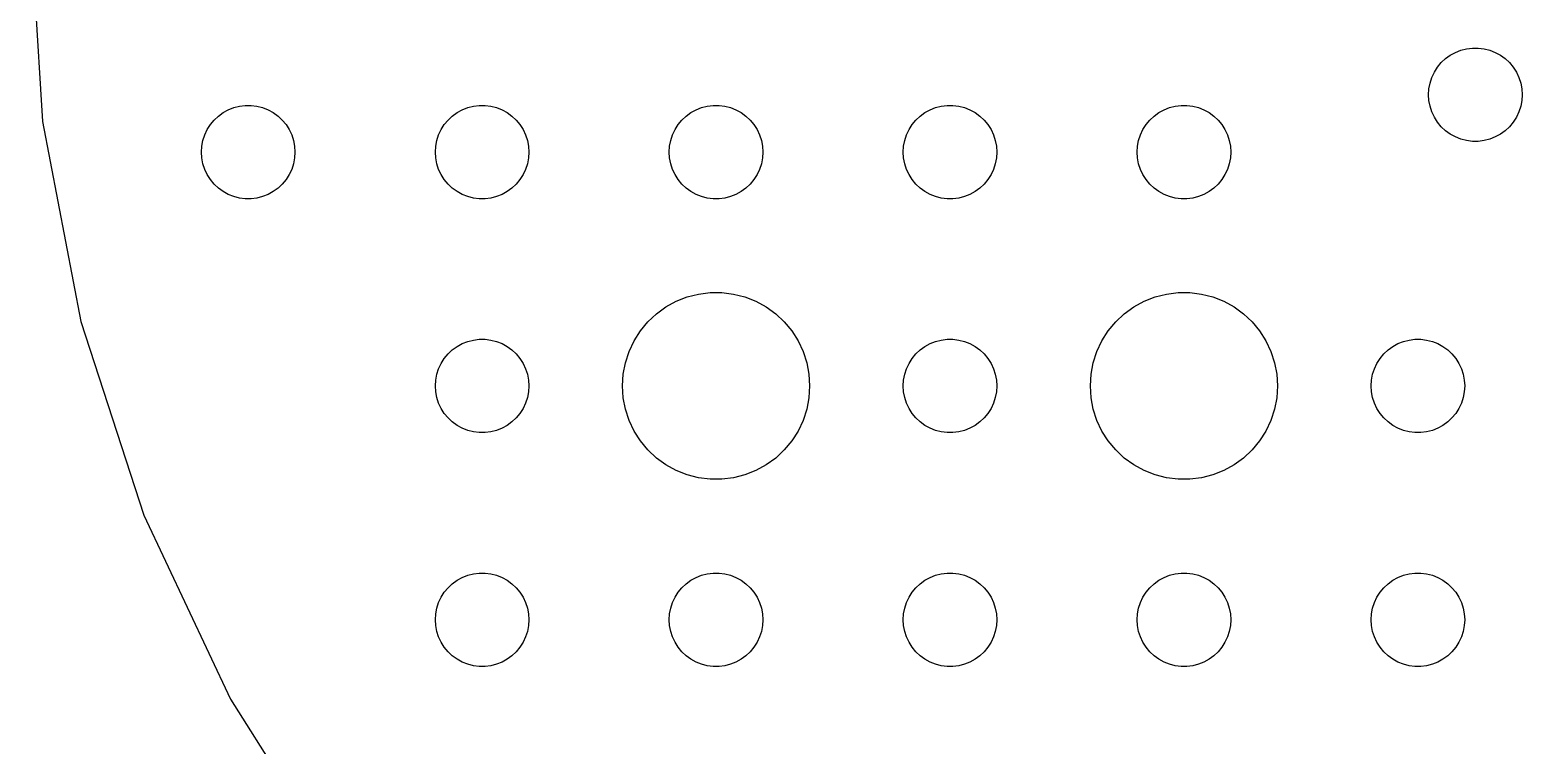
# Model space of a CAD drawing. Header units: metres. Extents: x -52 to 52, y -52 to 52.
# Drawn here: x -52 to -4.16, y -26.52 to -3.58 of the extents above; entities that cross this region are included whole.
import ezdxf

# ---------------------------------------------------------------- set-up
doc = ezdxf.new("R2010")
doc.units = ezdxf.units.M

msp = doc.modelspace()

# ---------------------------------------------------------------- linework, layer by layer
for p, q in [((-52, 0), (-51.59, -6.51732)), ((-6.46074, -4.3905), (-6.29565, -4.29976)), ((-6.29565, -4.29976), (-6.12051, -4.23041)), ((-6.12051, -4.23041), (-5.93806, -4.18356)), ((-5.93806, -4.18356), (-5.75117, -4.15996)), ((-5.75117, -4.15996), (-5.56281, -4.15996)), ((-5.56281, -4.15996), (-5.37592, -4.18356)), ((-5.37592, -4.18356), (-5.19347, -4.23041)), ((-5.19347, -4.23041), (-5.01833, -4.29976)), ((-5.01833, -4.29976), (-4.85326, -4.3905)), ((-6.97145, -4.93436), (-6.87051, -4.77531)), ((-6.87051, -4.77531), (-6.75044, -4.63017)), ((-6.75044, -4.63017), (-6.61313, -4.50122)), ((-6.61313, -4.50122), (-6.46074, -4.3905)), ((-4.85326, -4.3905), (-4.70085, -4.50122)), ((-4.70085, -4.50122), (-4.56354, -4.63017)), ((-4.56354, -4.63017), (-4.44347, -4.77531)), ((-4.44347, -4.77531), (-4.34253, -4.93436)), ((-7.10986, -5.28395), (-7.05165, -5.10481)), ((-7.05165, -5.10481), (-6.97145, -4.93436)), ((-4.34253, -4.93436), (-4.26233, -5.10481)), ((-4.26233, -5.10481), (-4.20412, -5.28395)), ((-7.157, -5.657), (-7.14516, -5.46899)), ((-7.14516, -5.84499), (-7.157, -5.657)), ((-7.14516, -5.46899), (-7.10986, -5.28395)), ((-4.20412, -5.28395), (-4.16882, -5.46899)), ((-4.16882, -5.46899), (-4.157, -5.657)), ((-4.157, -5.657), (-4.16882, -5.84499)), ((-45.8037, -6.23351), (-45.6387, -6.14275)), ((-45.6387, -6.14275), (-45.4635, -6.07341)), ((-45.4635, -6.07341), (-45.2811, -6.02657)), ((-45.2811, -6.02657), (-45.0942, -6.00294)), ((-45.0942, -6.00294), (-44.9058, -6.00294)), ((-44.9058, -6.00294), (-44.7189, -6.02657)), ((-44.7189, -6.02657), (-44.5365, -6.07341)), ((-44.5365, -6.07341), (-44.3613, -6.14275)), ((-44.3613, -6.14275), (-44.1963, -6.23351)), ((-38.3037, -6.23351), (-38.1387, -6.14275)), ((-38.1387, -6.14275), (-37.9635, -6.07341)), ((-37.9635, -6.07341), (-37.7811, -6.02657)), ((-37.7811, -6.02657), (-37.5942, -6.00294)), ((-37.5942, -6.00294), (-37.4058, -6.00294)), ((-37.4058, -6.00294), (-37.2189, -6.02657)), ((-37.2189, -6.02657), (-37.0365, -6.07341)), ((-37.0365, -6.07341), (-36.8613, -6.14275)), ((-36.8613, -6.14275), (-36.6963, -6.23351)), ((-30.8037, -6.23351), (-30.6387, -6.14275)), ((-30.6387, -6.14275), (-30.4635, -6.07341)), ((-30.4635, -6.07341), (-30.2811, -6.02657)), ((-30.2811, -6.02657), (-30.0942, -6.00294)), ((-30.0942, -6.00294), (-29.9058, -6.00294)), ((-29.9058, -6.00294), (-29.7189, -6.02657)), ((-29.7189, -6.02657), (-29.5365, -6.07341)), ((-29.5365, -6.07341), (-29.3613, -6.14275)), ((-29.3613, -6.14275), (-29.1963, -6.23351)), ((-23.3037, -6.23351), (-23.1387, -6.14275)), ((-23.1387, -6.14275), (-22.9635, -6.07341)), ((-22.9635, -6.07341), (-22.7811, -6.02657)), ((-22.7811, -6.02657), (-22.5942, -6.00294)), ((-22.5942, -6.00294), (-22.4058, -6.00294)), ((-22.4058, -6.00294), (-22.2189, -6.02657)), ((-22.2189, -6.02657), (-22.0365, -6.07341)), ((-22.0365, -6.07341), (-21.8613, -6.14275)), ((-21.8613, -6.14275), (-21.6963, -6.23351)), ((-15.8037, -6.23351), (-15.6387, -6.14275)), ((-15.6387, -6.14275), (-15.4635, -6.07341)), ((-15.4635, -6.07341), (-15.2811, -6.02657)), ((-15.2811, -6.02657), (-15.0942, -6.00294)), ((-15.0942, -6.00294), (-14.9058, -6.00294)), ((-14.9058, -6.00294), (-14.7189, -6.02657)), ((-14.7189, -6.02657), (-14.5365, -6.07341)), ((-14.5365, -6.07341), (-14.3613, -6.14275)), ((-14.3613, -6.14275), (-14.1963, -6.23351)), ((-7.10986, -6.03003), (-7.14516, -5.84499)), ((-7.05165, -6.20918), (-7.10986, -6.03003)), ((-6.97145, -6.37962), (-7.05165, -6.20918)), ((-4.26233, -6.20918), (-4.34253, -6.37962)), ((-4.20412, -6.03003), (-4.26233, -6.20918)), ((-4.16882, -5.84499), (-4.20412, -6.03003)), ((-51.59, -6.51732), (-50.3663, -12.9319)), ((-46.3145, -6.77736), (-46.2135, -6.61832)), ((-46.2135, -6.61832), (-46.0934, -6.47318)), ((-46.0934, -6.47318), (-45.9561, -6.34422)), ((-45.9561, -6.34422), (-45.8037, -6.23351)), ((-44.1963, -6.23351), (-44.0439, -6.34422)), ((-44.0439, -6.34422), (-43.9065, -6.47318)), ((-43.9065, -6.47318), (-43.7865, -6.61832)), ((-43.7865, -6.61832), (-43.6855, -6.77736)), ((-38.8145, -6.77736), (-38.7135, -6.61832)), ((-38.7135, -6.61832), (-38.5934, -6.47318)), ((-38.5934, -6.47318), (-38.4561, -6.34422)), ((-38.4561, -6.34422), (-38.3037, -6.23351)), ((-36.6963, -6.23351), (-36.5439, -6.34422)), ((-36.5439, -6.34422), (-36.4065, -6.47318)), ((-36.4065, -6.47318), (-36.2865, -6.61832)), ((-36.2865, -6.61832), (-36.1855, -6.77736)), ((-31.3145, -6.77736), (-31.2135, -6.61832)), ((-31.2135, -6.61832), (-31.0934, -6.47318)), ((-31.0934, -6.47318), (-30.9561, -6.34422)), ((-30.9561, -6.34422), (-30.8037, -6.23351)), ((-29.1963, -6.23351), (-29.0439, -6.34422)), ((-29.0439, -6.34422), (-28.9065, -6.47318)), ((-28.9065, -6.47318), (-28.7865, -6.61832)), ((-28.7865, -6.61832), (-28.6855, -6.77736)), ((-23.8145, -6.77736), (-23.7135, -6.61832)), ((-23.7135, -6.61832), (-23.5934, -6.47318)), ((-23.5934, -6.47318), (-23.4561, -6.34422)), ((-23.4561, -6.34422), (-23.3037, -6.23351)), ((-21.6963, -6.23351), (-21.5439, -6.34422)), ((-21.5439, -6.34422), (-21.4065, -6.47318)), ((-21.4065, -6.47318), (-21.2865, -6.61832)), ((-21.2865, -6.61832), (-21.1855, -6.77736)), ((-16.3145, -6.77736), (-16.2135, -6.61832)), ((-16.2135, -6.61832), (-16.0934, -6.47318)), ((-16.0934, -6.47318), (-15.9561, -6.34422)), ((-15.9561, -6.34422), (-15.8037, -6.23351)), ((-14.1963, -6.23351), (-14.0439, -6.34422)), ((-14.0439, -6.34422), (-13.9065, -6.47318)), ((-13.9065, -6.47318), (-13.7865, -6.61832)), ((-13.7865, -6.61832), (-13.6855, -6.77736)), ((-6.87051, -6.53867), (-6.97145, -6.37962)), ((-6.75044, -6.68381), (-6.87051, -6.53867)), ((-6.61313, -6.81276), (-6.75044, -6.68381)), ((-4.56354, -6.68381), (-4.70085, -6.81276)), ((-4.44347, -6.53867), (-4.56354, -6.68381)), ((-4.34253, -6.37962), (-4.44347, -6.53867)), ((-46.4882, -7.312), (-46.4529, -7.12695)), ((-46.4529, -7.12695), (-46.3947, -6.9478)), ((-46.3947, -6.9478), (-46.3145, -6.77736)), ((-43.6855, -6.77736), (-43.6053, -6.9478)), ((-43.6053, -6.9478), (-43.5471, -7.12695)), ((-43.5471, -7.12695), (-43.5118, -7.312)), ((-38.9882, -7.312), (-38.9529, -7.12695)), ((-38.9529, -7.12695), (-38.8947, -6.9478)), ((-38.8947, -6.9478), (-38.8145, -6.77736)), ((-36.1855, -6.77736), (-36.1053, -6.9478)), ((-36.1053, -6.9478), (-36.0471, -7.12695)), ((-36.0471, -7.12695), (-36.0118, -7.312)), ((-31.4882, -7.312), (-31.4529, -7.12695)), ((-31.4529, -7.12695), (-31.3947, -6.9478)), ((-31.3947, -6.9478), (-31.3145, -6.77736)), ((-28.6855, -6.77736), (-28.6053, -6.9478)), ((-28.6053, -6.9478), (-28.5471, -7.12695)), ((-28.5471, -7.12695), (-28.5118, -7.312)), ((-23.9882, -7.312), (-23.9529, -7.12695)), ((-23.9529, -7.12695), (-23.8947, -6.9478)), ((-23.8947, -6.9478), (-23.8145, -6.77736)), ((-21.1855, -6.77736), (-21.1053, -6.9478)), ((-21.1053, -6.9478), (-21.0471, -7.12695)), ((-21.0471, -7.12695), (-21.0118, -7.312)), ((-16.4882, -7.312), (-16.4529, -7.12695)), ((-16.4529, -7.12695), (-16.3947, -6.9478)), ((-16.3947, -6.9478), (-16.3145, -6.77736)), ((-13.6855, -6.77736), (-13.6053, -6.9478)), ((-13.6053, -6.9478), (-13.5471, -7.12695)), ((-13.5471, -7.12695), (-13.5118, -7.312)), ((-6.46074, -6.92348), (-6.61313, -6.81276)), ((-6.29565, -7.01424), (-6.46074, -6.92348)), ((-6.12051, -7.08357), (-6.29565, -7.01424)), ((-5.93806, -7.13042), (-6.12051, -7.08357)), ((-5.75117, -7.15404), (-5.93806, -7.13042)), ((-5.56281, -7.15404), (-5.75117, -7.15404)), ((-5.37592, -7.13042), (-5.56281, -7.15404)), ((-5.19347, -7.08357), (-5.37592, -7.13042)), ((-5.01833, -7.01424), (-5.19347, -7.08357)), ((-4.85326, -6.92348), (-5.01833, -7.01424)), ((-4.70085, -6.81276), (-4.85326, -6.92348)), ((-46.5, -7.5), (-46.4882, -7.312)), ((-46.4882, -7.68799), (-46.5, -7.5)), ((-43.5118, -7.312), (-43.5, -7.5)), ((-43.5, -7.5), (-43.5118, -7.68799)), ((-39, -7.5), (-38.9882, -7.312)), ((-38.9882, -7.68799), (-39, -7.5)), ((-36.0118, -7.312), (-36, -7.5)), ((-36, -7.5), (-36.0118, -7.68799)), ((-31.5, -7.5), (-31.4882, -7.312)), ((-31.4882, -7.68799), (-31.5, -7.5)), ((-28.5118, -7.312), (-28.5, -7.5)), ((-28.5, -7.5), (-28.5118, -7.68799)), ((-24, -7.5), (-23.9882, -7.312)), ((-23.9882, -7.68799), (-24, -7.5)), ((-21.0118, -7.312), (-21, -7.5)), ((-21, -7.5), (-21.0118, -7.68799)), ((-16.5, -7.5), (-16.4882, -7.312)), ((-16.4882, -7.68799), (-16.5, -7.5)), ((-13.5118, -7.312), (-13.5, -7.5)), ((-13.5, -7.5), (-13.5118, -7.68799)), ((-46.4529, -7.87303), (-46.4882, -7.68799)), ((-46.3947, -8.05219), (-46.4529, -7.87303)), ((-46.3145, -8.22263), (-46.3947, -8.05219)), ((-43.6053, -8.05219), (-43.6855, -8.22263)), ((-43.5471, -7.87303), (-43.6053, -8.05219)), ((-43.5118, -7.68799), (-43.5471, -7.87303)), ((-38.9529, -7.87303), (-38.9882, -7.68799)), ((-38.8947, -8.05219), (-38.9529, -7.87303)), ((-38.8145, -8.22263), (-38.8947, -8.05219)), ((-36.1053, -8.05219), (-36.1855, -8.22263)), ((-36.0471, -7.87303), (-36.1053, -8.05219)), ((-36.0118, -7.68799), (-36.0471, -7.87303)), ((-31.4529, -7.87303), (-31.4882, -7.68799)), ((-31.3947, -8.05219), (-31.4529, -7.87303)), ((-31.3145, -8.22263), (-31.3947, -8.05219)), ((-28.6053, -8.05219), (-28.6855, -8.22263)), ((-28.5471, -7.87303), (-28.6053, -8.05219)), ((-28.5118, -7.68799), (-28.5471, -7.87303)), ((-23.9529, -7.87303), (-23.9882, -7.68799)), ((-23.8947, -8.05219), (-23.9529, -7.87303)), ((-23.8145, -8.22263), (-23.8947, -8.05219)), ((-21.1053, -8.05219), (-21.1855, -8.22263)), ((-21.0471, -7.87303), (-21.1053, -8.05219)), ((-21.0118, -7.68799), (-21.0471, -7.87303)), ((-16.4529, -7.87303), (-16.4882, -7.68799)), ((-16.3947, -8.05219), (-16.4529, -7.87303)), ((-16.3145, -8.22263), (-16.3947, -8.05219)), ((-13.6053, -8.05219), (-13.6855, -8.22263)), ((-13.5471, -7.87303), (-13.6053, -8.05219)), ((-13.5118, -7.68799), (-13.5471, -7.87303)), ((-46.2135, -8.38167), (-46.3145, -8.22263)), ((-46.0934, -8.52681), (-46.2135, -8.38167)), ((-45.9561, -8.65576), (-46.0934, -8.52681)), ((-43.9065, -8.52681), (-44.0439, -8.65576)), ((-43.7865, -8.38167), (-43.9065, -8.52681)), ((-43.6855, -8.22263), (-43.7865, -8.38167)), ((-38.7135, -8.38167), (-38.8145, -8.22263)), ((-38.5934, -8.52681), (-38.7135, -8.38167)), ((-38.4561, -8.65576), (-38.5934, -8.52681)), ((-36.4065, -8.52681), (-36.5439, -8.65576)), ((-36.2865, -8.38167), (-36.4065, -8.52681)), ((-36.1855, -8.22263), (-36.2865, -8.38167)), ((-31.2135, -8.38167), (-31.3145, -8.22263)), ((-31.0934, -8.52681), (-31.2135, -8.38167)), ((-30.9561, -8.65576), (-31.0934, -8.52681)), ((-28.9065, -8.52681), (-29.0439, -8.65576)), ((-28.7865, -8.38167), (-28.9065, -8.52681)), ((-28.6855, -8.22263), (-28.7865, -8.38167)), ((-23.7135, -8.38167), (-23.8145, -8.22263)), ((-23.5934, -8.52681), (-23.7135, -8.38167)), ((-23.4561, -8.65576), (-23.5934, -8.52681)), ((-21.4065, -8.52681), (-21.5439, -8.65576)), ((-21.2865, -8.38167), (-21.4065, -8.52681)), ((-21.1855, -8.22263), (-21.2865, -8.38167)), ((-16.2135, -8.38167), (-16.3145, -8.22263)), ((-16.0934, -8.52681), (-16.2135, -8.38167)), ((-15.9561, -8.65576), (-16.0934, -8.52681)), ((-13.9065, -8.52681), (-14.0439, -8.65576)), ((-13.7865, -8.38167), (-13.9065, -8.52681)), ((-13.6855, -8.22263), (-13.7865, -8.38167)), ((-45.8037, -8.76648), (-45.9561, -8.65576)), ((-45.6387, -8.85724), (-45.8037, -8.76648)), ((-45.4635, -8.92657), (-45.6387, -8.85724)), ((-45.2811, -8.97342), (-45.4635, -8.92657)), ((-45.0942, -8.99704), (-45.2811, -8.97342)), ((-44.9058, -8.99704), (-45.0942, -8.99704)), ((-44.7189, -8.97342), (-44.9058, -8.99704)), ((-44.5365, -8.92657), (-44.7189, -8.97342)), ((-44.3613, -8.85724), (-44.5365, -8.92657)), ((-44.1963, -8.76648), (-44.3613, -8.85724)), ((-44.0439, -8.65576), (-44.1963, -8.76648)), ((-38.3037, -8.76648), (-38.4561, -8.65576)), ((-38.1387, -8.85724), (-38.3037, -8.76648)), ((-37.9635, -8.92657), (-38.1387, -8.85724)), ((-37.7811, -8.97342), (-37.9635, -8.92657)), ((-37.5942, -8.99704), (-37.7811, -8.97342)), ((-37.4058, -8.99704), (-37.5942, -8.99704)), ((-37.2189, -8.97342), (-37.4058, -8.99704)), ((-37.0365, -8.92657), (-37.2189, -8.97342)), ((-36.8613, -8.85724), (-37.0365, -8.92657)), ((-36.6963, -8.76648), (-36.8613, -8.85724)), ((-36.5439, -8.65576), (-36.6963, -8.76648)), ((-30.8037, -8.76648), (-30.9561, -8.65576)), ((-30.6387, -8.85724), (-30.8037, -8.76648)), ((-30.4635, -8.92657), (-30.6387, -8.85724)), ((-30.2811, -8.97342), (-30.4635, -8.92657)), ((-30.0942, -8.99704), (-30.2811, -8.97342)), ((-29.9058, -8.99704), (-30.0942, -8.99704)), ((-29.7189, -8.97342), (-29.9058, -8.99704)), ((-29.5365, -8.92657), (-29.7189, -8.97342)), ((-29.3613, -8.85724), (-29.5365, -8.92657)), ((-29.1963, -8.76648), (-29.3613, -8.85724)), ((-29.0439, -8.65576), (-29.1963, -8.76648)), ((-23.3037, -8.76648), (-23.4561, -8.65576)), ((-23.1387, -8.85724), (-23.3037, -8.76648)), ((-22.9635, -8.92657), (-23.1387, -8.85724)), ((-22.7811, -8.97342), (-22.9635, -8.92657)), ((-22.5942, -8.99704), (-22.7811, -8.97342)), ((-22.4058, -8.99704), (-22.5942, -8.99704)), ((-22.2189, -8.97342), (-22.4058, -8.99704)), ((-22.0365, -8.92657), (-22.2189, -8.97342)), ((-21.8613, -8.85724), (-22.0365, -8.92657)), ((-21.6963, -8.76648), (-21.8613, -8.85724)), ((-21.5439, -8.65576), (-21.6963, -8.76648)), ((-15.8037, -8.76648), (-15.9561, -8.65576)), ((-15.6387, -8.85724), (-15.8037, -8.76648)), ((-15.4635, -8.92657), (-15.6387, -8.85724)), ((-15.2811, -8.97342), (-15.4635, -8.92657)), ((-15.0942, -8.99704), (-15.2811, -8.97342)), ((-14.9058, -8.99704), (-15.0942, -8.99704)), ((-14.7189, -8.97342), (-14.9058, -8.99704)), ((-14.5365, -8.92657), (-14.7189, -8.97342)), ((-14.3613, -8.85724), (-14.5365, -8.92657)), ((-14.1963, -8.76648), (-14.3613, -8.85724)), ((-14.0439, -8.65576), (-14.1963, -8.76648)), ((-31.6075, -12.467), (-31.2773, -12.2855)), ((-31.2773, -12.2855), (-30.927, -12.1468)), ((-30.927, -12.1468), (-30.5621, -12.0531)), ((-30.5621, -12.0531), (-30.1884, -12.0059)), ((-30.1884, -12.0059), (-29.8116, -12.0059)), ((-29.8116, -12.0059), (-29.4379, -12.0531)), ((-29.4379, -12.0531), (-29.0729, -12.1468)), ((-29.0729, -12.1468), (-28.7227, -12.2855)), ((-28.7227, -12.2855), (-28.3925, -12.467)), ((-16.6075, -12.467), (-16.2773, -12.2855)), ((-16.2773, -12.2855), (-15.927, -12.1468)), ((-15.927, -12.1468), (-15.5621, -12.0531)), ((-15.5621, -12.0531), (-15.1884, -12.0059)), ((-15.1884, -12.0059), (-14.8116, -12.0059)), ((-14.8116, -12.0059), (-14.4379, -12.0531)), ((-14.4379, -12.0531), (-14.0729, -12.1468)), ((-14.0729, -12.1468), (-13.7227, -12.2855)), ((-13.7227, -12.2855), (-13.3925, -12.467)), ((-32.1869, -12.9464), (-31.9123, -12.6884)), ((-31.9123, -12.6884), (-31.6075, -12.467)), ((-28.3925, -12.467), (-28.0877, -12.6884)), ((-28.0877, -12.6884), (-27.8131, -12.9464)), ((-17.1869, -12.9464), (-16.9123, -12.6884)), ((-16.9123, -12.6884), (-16.6075, -12.467)), ((-13.3925, -12.467), (-13.0877, -12.6884)), ((-13.0877, -12.6884), (-12.8131, -12.9464)), ((-50.3663, -12.9319), (-48.3484, -19.1425)), ((-32.6289, -13.5547), (-32.427, -13.2366)), ((-32.427, -13.2366), (-32.1869, -12.9464)), ((-27.8131, -12.9464), (-27.5729, -13.2366)), ((-27.5729, -13.2366), (-27.3711, -13.5547)), ((-17.6289, -13.5547), (-17.427, -13.2366)), ((-17.427, -13.2366), (-17.1869, -12.9464)), ((-12.8131, -12.9464), (-12.5729, -13.2366)), ((-12.5729, -13.2366), (-12.3711, -13.5547)), ((-38.5934, -13.9732), (-38.4561, -13.8442)), ((-38.4561, -13.8442), (-38.3037, -13.7335)), ((-38.3037, -13.7335), (-38.1387, -13.6427)), ((-38.1387, -13.6427), (-37.9635, -13.5734)), ((-37.9635, -13.5734), (-37.7811, -13.5266)), ((-37.7811, -13.5266), (-37.5942, -13.5029)), ((-37.5942, -13.5029), (-37.4058, -13.5029)), ((-37.4058, -13.5029), (-37.2189, -13.5266)), ((-37.2189, -13.5266), (-37.0365, -13.5734)), ((-37.0365, -13.5734), (-36.8613, -13.6427)), ((-36.8613, -13.6427), (-36.6963, -13.7335)), ((-36.6963, -13.7335), (-36.5439, -13.8442)), ((-36.5439, -13.8442), (-36.4065, -13.9732)), ((-32.7893, -13.8956), (-32.6289, -13.5547)), ((-27.3711, -13.5547), (-27.2107, -13.8956)), ((-23.5934, -13.9732), (-23.4561, -13.8442)), ((-23.4561, -13.8442), (-23.3037, -13.7335)), ((-23.3037, -13.7335), (-23.1387, -13.6427)), ((-23.1387, -13.6427), (-22.9635, -13.5734)), ((-22.9635, -13.5734), (-22.7811, -13.5266)), ((-22.7811, -13.5266), (-22.5942, -13.5029)), ((-22.5942, -13.5029), (-22.4058, -13.5029)), ((-22.4058, -13.5029), (-22.2189, -13.5266)), ((-22.2189, -13.5266), (-22.0365, -13.5734)), ((-22.0365, -13.5734), (-21.8613, -13.6427)), ((-21.8613, -13.6427), (-21.6963, -13.7335)), ((-21.6963, -13.7335), (-21.5439, -13.8442)), ((-21.5439, -13.8442), (-21.4065, -13.9732)), ((-17.7893, -13.8956), (-17.6289, -13.5547)), ((-12.3711, -13.5547), (-12.2107, -13.8956)), ((-8.59344, -13.9732), (-8.45613, -13.8442)), ((-8.45613, -13.8442), (-8.30373, -13.7335)), ((-8.30373, -13.7335), (-8.13866, -13.6427)), ((-8.13866, -13.6427), (-7.96352, -13.5734)), ((-7.96352, -13.5734), (-7.78107, -13.5266)), ((-7.78107, -13.5266), (-7.59418, -13.5029)), ((-7.59418, -13.5029), (-7.40581, -13.5029)), ((-7.40581, -13.5029), (-7.21892, -13.5266)), ((-7.21892, -13.5266), (-7.03647, -13.5734)), ((-7.03647, -13.5734), (-6.86133, -13.6427)), ((-6.86133, -13.6427), (-6.69626, -13.7335)), ((-6.69626, -13.7335), (-6.54385, -13.8442)), ((-6.54385, -13.8442), (-6.40654, -13.9732)), ((-38.8947, -14.4478), (-38.8145, -14.2774)), ((-38.8145, -14.2774), (-38.7135, -14.1183)), ((-38.7135, -14.1183), (-38.5934, -13.9732)), ((-36.4065, -13.9732), (-36.2865, -14.1183)), ((-36.2865, -14.1183), (-36.1855, -14.2774)), ((-36.1855, -14.2774), (-36.1053, -14.4478)), ((-32.9763, -14.624), (-32.9057, -14.2539)), ((-32.9057, -14.2539), (-32.7893, -13.8956)), ((-27.2107, -13.8956), (-27.0942, -14.2539)), ((-27.0942, -14.2539), (-27.0237, -14.624)), ((-23.8947, -14.4478), (-23.8145, -14.2774)), ((-23.8145, -14.2774), (-23.7135, -14.1183)), ((-23.7135, -14.1183), (-23.5934, -13.9732)), ((-21.4065, -13.9732), (-21.2865, -14.1183)), ((-21.2865, -14.1183), (-21.1855, -14.2774)), ((-21.1855, -14.2774), (-21.1053, -14.4478)), ((-17.9763, -14.624), (-17.9057, -14.2539)), ((-17.9057, -14.2539), (-17.7893, -13.8956)), ((-12.2107, -13.8956), (-12.0942, -14.2539)), ((-12.0942, -14.2539), (-12.0237, -14.624)), ((-8.89465, -14.4478), (-8.81445, -14.2774)), ((-8.81445, -14.2774), (-8.71352, -14.1183)), ((-8.71352, -14.1183), (-8.59344, -13.9732)), ((-6.40654, -13.9732), (-6.28647, -14.1183)), ((-6.28647, -14.1183), (-6.18553, -14.2774)), ((-6.18553, -14.2774), (-6.10533, -14.4478)), ((-39, -15), (-38.9882, -14.812)), ((-38.9882, -14.812), (-38.9529, -14.627)), ((-38.9529, -14.627), (-38.8947, -14.4478)), ((-36.1053, -14.4478), (-36.0471, -14.627)), ((-36.0471, -14.627), (-36.0118, -14.812)), ((-36.0118, -14.812), (-36, -15)), ((-33, -15), (-32.9763, -14.624)), ((-27.0237, -14.624), (-27, -15)), ((-24, -15), (-23.9882, -14.812)), ((-23.9882, -14.812), (-23.9529, -14.627)), ((-23.9529, -14.627), (-23.8947, -14.4478)), ((-21.1053, -14.4478), (-21.0471, -14.627)), ((-21.0471, -14.627), (-21.0118, -14.812)), ((-21.0118, -14.812), (-21, -15)), ((-18, -15), (-17.9763, -14.624)), ((-12.0237, -14.624), (-12, -15)), ((-9, -15), (-8.98816, -14.812)), ((-8.98816, -14.812), (-8.95287, -14.627)), ((-8.95287, -14.627), (-8.89465, -14.4478)), ((-6.10533, -14.4478), (-6.04712, -14.627)), ((-6.04712, -14.627), (-6.01183, -14.812)), ((-6.01183, -14.812), (-6, -15)), ((-38.9882, -15.188), (-39, -15)), ((-38.9529, -15.373), (-38.9882, -15.188)), ((-36.0118, -15.188), (-36.0471, -15.373)), ((-36, -15), (-36.0118, -15.188)), ((-32.9763, -15.376), (-33, -15)), ((-27, -15), (-27.0237, -15.376)), ((-23.9882, -15.188), (-24, -15)), ((-23.9529, -15.373), (-23.9882, -15.188)), ((-21.0118, -15.188), (-21.0471, -15.373)), ((-21, -15), (-21.0118, -15.188)), ((-17.9763, -15.376), (-18, -15)), ((-12, -15), (-12.0237, -15.376)), ((-8.98816, -15.188), (-9, -15)), ((-8.95287, -15.373), (-8.98816, -15.188)), ((-6.01183, -15.188), (-6.04712, -15.373)), ((-6, -15), (-6.01183, -15.188)), ((-38.8947, -15.5522), (-38.9529, -15.373)), ((-38.8145, -15.7226), (-38.8947, -15.5522)), ((-38.7135, -15.8817), (-38.8145, -15.7226)), ((-36.1855, -15.7226), (-36.2865, -15.8817)), ((-36.1053, -15.5522), (-36.1855, -15.7226)), ((-36.0471, -15.373), (-36.1053, -15.5522)), ((-32.9057, -15.7461), (-32.9763, -15.376)), ((-32.7893, -16.1044), (-32.9057, -15.7461)), ((-27.0942, -15.7461), (-27.2107, -16.1044)), ((-27.0237, -15.376), (-27.0942, -15.7461)), ((-23.8947, -15.5522), (-23.9529, -15.373)), ((-23.8145, -15.7226), (-23.8947, -15.5522)), ((-23.7135, -15.8817), (-23.8145, -15.7226)), ((-21.1855, -15.7226), (-21.2865, -15.8817)), ((-21.1053, -15.5522), (-21.1855, -15.7226)), ((-21.0471, -15.373), (-21.1053, -15.5522)), ((-17.9057, -15.7461), (-17.9763, -15.376)), ((-17.7893, -16.1044), (-17.9057, -15.7461)), ((-12.0942, -15.7461), (-12.2107, -16.1044)), ((-12.0237, -15.376), (-12.0942, -15.7461)), ((-8.89465, -15.5522), (-8.95287, -15.373)), ((-8.81445, -15.7226), (-8.89465, -15.5522)), ((-8.71352, -15.8817), (-8.81445, -15.7226)), ((-6.18553, -15.7226), (-6.28647, -15.8817)), ((-6.10533, -15.5522), (-6.18553, -15.7226)), ((-6.04712, -15.373), (-6.10533, -15.5522)), ((-38.5934, -16.0268), (-38.7135, -15.8817)), ((-38.4561, -16.1558), (-38.5934, -16.0268)), ((-38.3037, -16.2665), (-38.4561, -16.1558)), ((-38.1387, -16.3572), (-38.3037, -16.2665)), ((-36.6963, -16.2665), (-36.8613, -16.3572)), ((-36.5439, -16.1558), (-36.6963, -16.2665)), ((-36.4065, -16.0268), (-36.5439, -16.1558)), ((-36.2865, -15.8817), (-36.4065, -16.0268)), ((-32.6289, -16.4453), (-32.7893, -16.1044)), ((-27.2107, -16.1044), (-27.3711, -16.4453)), ((-23.5934, -16.0268), (-23.7135, -15.8817)), ((-23.4561, -16.1558), (-23.5934, -16.0268)), ((-23.3037, -16.2665), (-23.4561, -16.1558)), ((-23.1387, -16.3572), (-23.3037, -16.2665)), ((-21.6963, -16.2665), (-21.8613, -16.3572)), ((-21.5439, -16.1558), (-21.6963, -16.2665)), ((-21.4065, -16.0268), (-21.5439, -16.1558)), ((-21.2865, -15.8817), (-21.4065, -16.0268)), ((-17.6289, -16.4453), (-17.7893, -16.1044)), ((-12.2107, -16.1044), (-12.3711, -16.4453)), ((-8.59344, -16.0268), (-8.71352, -15.8817)), ((-8.45613, -16.1558), (-8.59344, -16.0268)), ((-8.30373, -16.2665), (-8.45613, -16.1558)), ((-8.13866, -16.3572), (-8.30373, -16.2665)), ((-6.69626, -16.2665), (-6.86133, -16.3572)), ((-6.54385, -16.1558), (-6.69626, -16.2665)), ((-6.40654, -16.0268), (-6.54385, -16.1558)), ((-6.28647, -15.8817), (-6.40654, -16.0268)), ((-37.9635, -16.4266), (-38.1387, -16.3572)), ((-37.7811, -16.4734), (-37.9635, -16.4266)), ((-37.5942, -16.497), (-37.7811, -16.4734)), ((-37.4058, -16.497), (-37.5942, -16.497)), ((-37.2189, -16.4734), (-37.4058, -16.497)), ((-37.0365, -16.4266), (-37.2189, -16.4734)), ((-36.8613, -16.3572), (-37.0365, -16.4266)), ((-32.427, -16.7634), (-32.6289, -16.4453)), ((-27.3711, -16.4453), (-27.5729, -16.7634)), ((-22.9635, -16.4266), (-23.1387, -16.3572)), ((-22.7811, -16.4734), (-22.9635, -16.4266)), ((-22.5942, -16.497), (-22.7811, -16.4734)), ((-22.4058, -16.497), (-22.5942, -16.497)), ((-22.2189, -16.4734), (-22.4058, -16.497)), ((-22.0365, -16.4266), (-22.2189, -16.4734)), ((-21.8613, -16.3572), (-22.0365, -16.4266)), ((-17.427, -16.7634), (-17.6289, -16.4453)), ((-12.3711, -16.4453), (-12.5729, -16.7634)), ((-7.96352, -16.4266), (-8.13866, -16.3572)), ((-7.78107, -16.4734), (-7.96352, -16.4266)), ((-7.59418, -16.497), (-7.78107, -16.4734)), ((-7.40581, -16.497), (-7.59418, -16.497)), ((-7.21892, -16.4734), (-7.40581, -16.497)), ((-7.03647, -16.4266), (-7.21892, -16.4734)), ((-6.86133, -16.3572), (-7.03647, -16.4266)), ((-32.1869, -17.0536), (-32.427, -16.7634)), ((-31.9123, -17.3115), (-32.1869, -17.0536)), ((-27.8131, -17.0536), (-28.0877, -17.3115)), ((-27.5729, -16.7634), (-27.8131, -17.0536)), ((-17.1869, -17.0536), (-17.427, -16.7634)), ((-16.9123, -17.3115), (-17.1869, -17.0536)), ((-12.8131, -17.0536), (-13.0877, -17.3115)), ((-12.5729, -16.7634), (-12.8131, -17.0536)), ((-31.6075, -17.533), (-31.9123, -17.3115)), ((-31.2773, -17.7145), (-31.6075, -17.533)), ((-28.3925, -17.533), (-28.7227, -17.7145)), ((-28.0877, -17.3115), (-28.3925, -17.533)), ((-16.6075, -17.533), (-16.9123, -17.3115)), ((-16.2773, -17.7145), (-16.6075, -17.533)), ((-13.3925, -17.533), (-13.7227, -17.7145)), ((-13.0877, -17.3115), (-13.3925, -17.533)), ((-30.927, -17.8532), (-31.2773, -17.7145)), ((-30.5621, -17.9469), (-30.927, -17.8532)), ((-30.1884, -17.9941), (-30.5621, -17.9469)), ((-29.8116, -17.9941), (-30.1884, -17.9941)), ((-29.4379, -17.9469), (-29.8116, -17.9941)), ((-29.0729, -17.8532), (-29.4379, -17.9469)), ((-28.7227, -17.7145), (-29.0729, -17.8532)), ((-15.927, -17.8532), (-16.2773, -17.7145)), ((-15.5621, -17.9469), (-15.927, -17.8532)), ((-15.1884, -17.9941), (-15.5621, -17.9469)), ((-14.8116, -17.9941), (-15.1884, -17.9941)), ((-14.4379, -17.9469), (-14.8116, -17.9941)), ((-14.0729, -17.8532), (-14.4379, -17.9469)), ((-13.7227, -17.7145), (-14.0729, -17.8532)), ((-48.3484, -19.1425), (-45.5679, -25.0512)), ((-37.9635, -21.0734), (-37.7811, -21.0266)), ((-37.7811, -21.0266), (-37.5942, -21.003)), ((-37.5942, -21.003), (-37.4058, -21.003)), ((-37.4058, -21.003), (-37.2189, -21.0266)), ((-37.2189, -21.0266), (-37.0365, -21.0734)), ((-30.4635, -21.0734), (-30.2811, -21.0266)), ((-30.2811, -21.0266), (-30.0942, -21.003)), ((-30.0942, -21.003), (-29.9058, -21.003)), ((-29.9058, -21.003), (-29.7189, -21.0266)), ((-29.7189, -21.0266), (-29.5365, -21.0734)), ((-22.9635, -21.0734), (-22.7811, -21.0266)), ((-22.7811, -21.0266), (-22.5942, -21.003)), ((-22.5942, -21.003), (-22.4058, -21.003)), ((-22.4058, -21.003), (-22.2189, -21.0266)), ((-22.2189, -21.0266), (-22.0365, -21.0734)), ((-15.4635, -21.0734), (-15.2811, -21.0266)), ((-15.2811, -21.0266), (-15.0942, -21.003)), ((-15.0942, -21.003), (-14.9058, -21.003)), ((-14.9058, -21.003), (-14.7189, -21.0266)), ((-14.7189, -21.0266), (-14.5365, -21.0734)), ((-7.96352, -21.0734), (-7.78107, -21.0266)), ((-7.78107, -21.0266), (-7.59418, -21.003)), ((-7.59418, -21.003), (-7.40581, -21.003)), ((-7.40581, -21.003), (-7.21892, -21.0266)), ((-7.21892, -21.0266), (-7.03647, -21.0734)), ((-38.7135, -21.6183), (-38.5934, -21.4732)), ((-38.5934, -21.4732), (-38.4561, -21.3442)), ((-38.4561, -21.3442), (-38.3037, -21.2335)), ((-38.3037, -21.2335), (-38.1387, -21.1427)), ((-38.1387, -21.1427), (-37.9635, -21.0734)), ((-37.0365, -21.0734), (-36.8613, -21.1427)), ((-36.8613, -21.1427), (-36.6963, -21.2335)), ((-36.6963, -21.2335), (-36.5439, -21.3442)), ((-36.5439, -21.3442), (-36.4065, -21.4732)), ((-36.4065, -21.4732), (-36.2865, -21.6183)), ((-31.2135, -21.6183), (-31.0934, -21.4732)), ((-31.0934, -21.4732), (-30.9561, -21.3442)), ((-30.9561, -21.3442), (-30.8037, -21.2335)), ((-30.8037, -21.2335), (-30.6387, -21.1427)), ((-30.6387, -21.1427), (-30.4635, -21.0734)), ((-29.5365, -21.0734), (-29.3613, -21.1427)), ((-29.3613, -21.1427), (-29.1963, -21.2335)), ((-29.1963, -21.2335), (-29.0439, -21.3442)), ((-29.0439, -21.3442), (-28.9065, -21.4732)), ((-28.9065, -21.4732), (-28.7865, -21.6183)), ((-23.7135, -21.6183), (-23.5934, -21.4732)), ((-23.5934, -21.4732), (-23.4561, -21.3442)), ((-23.4561, -21.3442), (-23.3037, -21.2335)), ((-23.3037, -21.2335), (-23.1387, -21.1427)), ((-23.1387, -21.1427), (-22.9635, -21.0734)), ((-22.0365, -21.0734), (-21.8613, -21.1427)), ((-21.8613, -21.1427), (-21.6963, -21.2335)), ((-21.6963, -21.2335), (-21.5439, -21.3442)), ((-21.5439, -21.3442), (-21.4065, -21.4732)), ((-21.4065, -21.4732), (-21.2865, -21.6183)), ((-16.2135, -21.6183), (-16.0934, -21.4732)), ((-16.0934, -21.4732), (-15.9561, -21.3442)), ((-15.9561, -21.3442), (-15.8037, -21.2335)), ((-15.8037, -21.2335), (-15.6387, -21.1427)), ((-15.6387, -21.1427), (-15.4635, -21.0734)), ((-14.5365, -21.0734), (-14.3613, -21.1427)), ((-14.3613, -21.1427), (-14.1963, -21.2335)), ((-14.1963, -21.2335), (-14.0439, -21.3442)), ((-14.0439, -21.3442), (-13.9065, -21.4732)), ((-13.9065, -21.4732), (-13.7865, -21.6183)), ((-8.71352, -21.6183), (-8.59344, -21.4732)), ((-8.59344, -21.4732), (-8.45613, -21.3442)), ((-8.45613, -21.3442), (-8.30373, -21.2335)), ((-8.30373, -21.2335), (-8.13866, -21.1427)), ((-8.13866, -21.1427), (-7.96352, -21.0734)), ((-7.03647, -21.0734), (-6.86133, -21.1427)), ((-6.86133, -21.1427), (-6.69626, -21.2335)), ((-6.69626, -21.2335), (-6.54385, -21.3442)), ((-6.54385, -21.3442), (-6.40654, -21.4732)), ((-6.40654, -21.4732), (-6.28647, -21.6183)), ((-38.9529, -22.127), (-38.8947, -21.9478)), ((-38.8947, -21.9478), (-38.8145, -21.7774)), ((-38.8145, -21.7774), (-38.7135, -21.6183)), ((-36.2865, -21.6183), (-36.1855, -21.7774)), ((-36.1855, -21.7774), (-36.1053, -21.9478)), ((-36.1053, -21.9478), (-36.0471, -22.127)), ((-31.4529, -22.127), (-31.3947, -21.9478)), ((-31.3947, -21.9478), (-31.3145, -21.7774)), ((-31.3145, -21.7774), (-31.2135, -21.6183)), ((-28.7865, -21.6183), (-28.6855, -21.7774)), ((-28.6855, -21.7774), (-28.6053, -21.9478)), ((-28.6053, -21.9478), (-28.5471, -22.127)), ((-23.9529, -22.127), (-23.8947, -21.9478)), ((-23.8947, -21.9478), (-23.8145, -21.7774)), ((-23.8145, -21.7774), (-23.7135, -21.6183)), ((-21.2865, -21.6183), (-21.1855, -21.7774)), ((-21.1855, -21.7774), (-21.1053, -21.9478)), ((-21.1053, -21.9478), (-21.0471, -22.127)), ((-16.4529, -22.127), (-16.3947, -21.9478)), ((-16.3947, -21.9478), (-16.3145, -21.7774)), ((-16.3145, -21.7774), (-16.2135, -21.6183)), ((-13.7865, -21.6183), (-13.6855, -21.7774)), ((-13.6855, -21.7774), (-13.6053, -21.9478)), ((-13.6053, -21.9478), (-13.5471, -22.127)), ((-8.95287, -22.127), (-8.89465, -21.9478)), ((-8.89465, -21.9478), (-8.81445, -21.7774)), ((-8.81445, -21.7774), (-8.71352, -21.6183)), ((-6.28647, -21.6183), (-6.18553, -21.7774)), ((-6.18553, -21.7774), (-6.10533, -21.9478)), ((-6.10533, -21.9478), (-6.04712, -22.127)), ((-39, -22.5), (-38.9882, -22.312)), ((-38.9882, -22.312), (-38.9529, -22.127)), ((-36.0471, -22.127), (-36.0118, -22.312)), ((-36.0118, -22.312), (-36, -22.5)), ((-31.5, -22.5), (-31.4882, -22.312)), ((-31.4882, -22.312), (-31.4529, -22.127)), ((-28.5471, -22.127), (-28.5118, -22.312)), ((-28.5118, -22.312), (-28.5, -22.5)), ((-24, -22.5), (-23.9882, -22.312)), ((-23.9882, -22.312), (-23.9529, -22.127)), ((-21.0471, -22.127), (-21.0118, -22.312)), ((-21.0118, -22.312), (-21, -22.5)), ((-16.5, -22.5), (-16.4882, -22.312)), ((-16.4882, -22.312), (-16.4529, -22.127)), ((-13.5471, -22.127), (-13.5118, -22.312)), ((-13.5118, -22.312), (-13.5, -22.5)), ((-9, -22.5), (-8.98816, -22.312)), ((-8.98816, -22.312), (-8.95287, -22.127)), ((-6.04712, -22.127), (-6.01183, -22.312)), ((-6.01183, -22.312), (-6, -22.5)), ((-38.9882, -22.688), (-39, -22.5)), ((-38.9529, -22.873), (-38.9882, -22.688)), ((-38.8947, -23.0522), (-38.9529, -22.873)), ((-36.0471, -22.873), (-36.1053, -23.0522)), ((-36.0118, -22.688), (-36.0471, -22.873)), ((-36, -22.5), (-36.0118, -22.688)), ((-31.4882, -22.688), (-31.5, -22.5)), ((-31.4529, -22.873), (-31.4882, -22.688)), ((-31.3947, -23.0522), (-31.4529, -22.873)), ((-28.5471, -22.873), (-28.6053, -23.0522)), ((-28.5118, -22.688), (-28.5471, -22.873)), ((-28.5, -22.5), (-28.5118, -22.688)), ((-23.9882, -22.688), (-24, -22.5)), ((-23.9529, -22.873), (-23.9882, -22.688)), ((-23.8947, -23.0522), (-23.9529, -22.873)), ((-21.0471, -22.873), (-21.1053, -23.0522)), ((-21.0118, -22.688), (-21.0471, -22.873)), ((-21, -22.5), (-21.0118, -22.688)), ((-16.4882, -22.688), (-16.5, -22.5)), ((-16.4529, -22.873), (-16.4882, -22.688)), ((-16.3947, -23.0522), (-16.4529, -22.873)), ((-13.5471, -22.873), (-13.6053, -23.0522)), ((-13.5118, -22.688), (-13.5471, -22.873)), ((-13.5, -22.5), (-13.5118, -22.688)), ((-8.98816, -22.688), (-9, -22.5)), ((-8.95287, -22.873), (-8.98816, -22.688)), ((-8.89465, -23.0522), (-8.95287, -22.873)), ((-6.04712, -22.873), (-6.10533, -23.0522)), ((-6.01183, -22.688), (-6.04712, -22.873)), ((-6, -22.5), (-6.01183, -22.688)), ((-38.8145, -23.2226), (-38.8947, -23.0522)), ((-38.7135, -23.3817), (-38.8145, -23.2226)), ((-38.5934, -23.5268), (-38.7135, -23.3817)), ((-36.2865, -23.3817), (-36.4065, -23.5268)), ((-36.1855, -23.2226), (-36.2865, -23.3817)), ((-36.1053, -23.0522), (-36.1855, -23.2226)), ((-31.3145, -23.2226), (-31.3947, -23.0522)), ((-31.2135, -23.3817), (-31.3145, -23.2226)), ((-31.0934, -23.5268), (-31.2135, -23.3817)), ((-28.7865, -23.3817), (-28.9065, -23.5268)), ((-28.6855, -23.2226), (-28.7865, -23.3817)), ((-28.6053, -23.0522), (-28.6855, -23.2226)), ((-23.8145, -23.2226), (-23.8947, -23.0522)), ((-23.7135, -23.3817), (-23.8145, -23.2226)), ((-23.5934, -23.5268), (-23.7135, -23.3817)), ((-21.2865, -23.3817), (-21.4065, -23.5268)), ((-21.1855, -23.2226), (-21.2865, -23.3817)), ((-21.1053, -23.0522), (-21.1855, -23.2226)), ((-16.3145, -23.2226), (-16.3947, -23.0522)), ((-16.2135, -23.3817), (-16.3145, -23.2226)), ((-16.0934, -23.5268), (-16.2135, -23.3817)), ((-13.7865, -23.3817), (-13.9065, -23.5268)), ((-13.6855, -23.2226), (-13.7865, -23.3817)), ((-13.6053, -23.0522), (-13.6855, -23.2226)), ((-8.81445, -23.2226), (-8.89465, -23.0522)), ((-8.71352, -23.3817), (-8.81445, -23.2226)), ((-8.59344, -23.5268), (-8.71352, -23.3817)), ((-6.28647, -23.3817), (-6.40654, -23.5268)), ((-6.18553, -23.2226), (-6.28647, -23.3817)), ((-6.10533, -23.0522), (-6.18553, -23.2226)), ((-38.4561, -23.6558), (-38.5934, -23.5268)), ((-38.3037, -23.7665), (-38.4561, -23.6558)), ((-38.1387, -23.8572), (-38.3037, -23.7665)), ((-37.9635, -23.9266), (-38.1387, -23.8572)), ((-36.8613, -23.8572), (-37.0365, -23.9266)), ((-36.6963, -23.7665), (-36.8613, -23.8572)), ((-36.5439, -23.6558), (-36.6963, -23.7665)), ((-36.4065, -23.5268), (-36.5439, -23.6558)), ((-30.9561, -23.6558), (-31.0934, -23.5268)), ((-30.8037, -23.7665), (-30.9561, -23.6558)), ((-30.6387, -23.8572), (-30.8037, -23.7665)), ((-30.4635, -23.9266), (-30.6387, -23.8572)), ((-29.3613, -23.8572), (-29.5365, -23.9266)), ((-29.1963, -23.7665), (-29.3613, -23.8572)), ((-29.0439, -23.6558), (-29.1963, -23.7665)), ((-28.9065, -23.5268), (-29.0439, -23.6558)), ((-23.4561, -23.6558), (-23.5934, -23.5268)), ((-23.3037, -23.7665), (-23.4561, -23.6558)), ((-23.1387, -23.8572), (-23.3037, -23.7665)), ((-22.9635, -23.9266), (-23.1387, -23.8572)), ((-21.8613, -23.8572), (-22.0365, -23.9266)), ((-21.6963, -23.7665), (-21.8613, -23.8572)), ((-21.5439, -23.6558), (-21.6963, -23.7665)), ((-21.4065, -23.5268), (-21.5439, -23.6558)), ((-15.9561, -23.6558), (-16.0934, -23.5268)), ((-15.8037, -23.7665), (-15.9561, -23.6558)), ((-15.6387, -23.8572), (-15.8037, -23.7665)), ((-15.4635, -23.9266), (-15.6387, -23.8572)), ((-14.3613, -23.8572), (-14.5365, -23.9266)), ((-14.1963, -23.7665), (-14.3613, -23.8572)), ((-14.0439, -23.6558), (-14.1963, -23.7665)), ((-13.9065, -23.5268), (-14.0439, -23.6558)), ((-8.45613, -23.6558), (-8.59344, -23.5268)), ((-8.30373, -23.7665), (-8.45613, -23.6558)), ((-8.13866, -23.8572), (-8.30373, -23.7665)), ((-7.96352, -23.9266), (-8.13866, -23.8572)), ((-6.86133, -23.8572), (-7.03647, -23.9266)), ((-6.69626, -23.7665), (-6.86133, -23.8572)), ((-6.54385, -23.6558), (-6.69626, -23.7665)), ((-6.40654, -23.5268), (-6.54385, -23.6558)), ((-37.7811, -23.9734), (-37.9635, -23.9266)), ((-37.5942, -23.997), (-37.7811, -23.9734)), ((-37.4058, -23.997), (-37.5942, -23.997)), ((-37.2189, -23.9734), (-37.4058, -23.997)), ((-37.0365, -23.9266), (-37.2189, -23.9734)), ((-30.2811, -23.9734), (-30.4635, -23.9266)), ((-30.0942, -23.997), (-30.2811, -23.9734)), ((-29.9058, -23.997), (-30.0942, -23.997)), ((-29.7189, -23.9734), (-29.9058, -23.997)), ((-29.5365, -23.9266), (-29.7189, -23.9734)), ((-22.7811, -23.9734), (-22.9635, -23.9266)), ((-22.5942, -23.997), (-22.7811, -23.9734)), ((-22.4058, -23.997), (-22.5942, -23.997)), ((-22.2189, -23.9734), (-22.4058, -23.997)), ((-22.0365, -23.9266), (-22.2189, -23.9734)), ((-15.2811, -23.9734), (-15.4635, -23.9266)), ((-15.0942, -23.997), (-15.2811, -23.9734)), ((-14.9058, -23.997), (-15.0942, -23.997)), ((-14.7189, -23.9734), (-14.9058, -23.997)), ((-14.5365, -23.9266), (-14.7189, -23.9734)), ((-7.78107, -23.9734), (-7.96352, -23.9266)), ((-7.59418, -23.997), (-7.78107, -23.9734)), ((-7.40581, -23.997), (-7.59418, -23.997)), ((-7.21892, -23.9734), (-7.40581, -23.997)), ((-7.03647, -23.9266), (-7.21892, -23.9734)), ((-45.5679, -25.0512), (-42.0689, -30.5648))]:
    msp.add_line(p, q)

doc.saveas('drawing.dxf')
